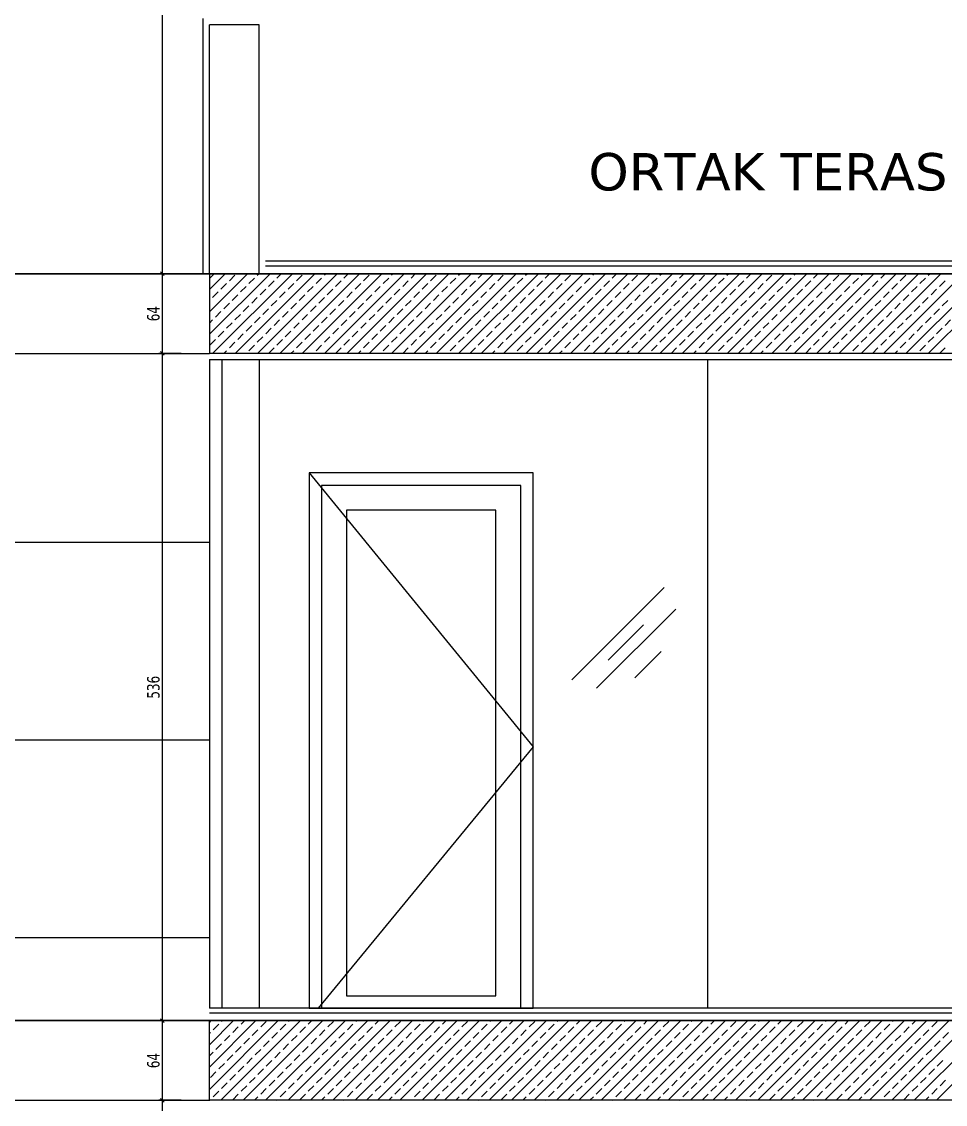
# Model space of a CAD drawing. Header units: millimetres. Extents: x 43168.9 to 43194.6, y -25545.1 to -25543.4.
# Drawn here: x 43184.8826 to 43185.0309, y -25543.908 to -25543.7341 of the extents above; entities that cross this region are included whole.
import ezdxf
from ezdxf.enums import TextEntityAlignment as Align

# ---------------------------------------------------------------- set-up
doc = ezdxf.new("R2010")
doc.units = ezdxf.units.MM
doc.header["$LTSCALE"] = 200
doc.linetypes.add('kesit_$0$HIDDEN2', pattern=[0.1875, 0.125, -0.0625])
for name, color, linetype in [('cam_sgh', 1, 'Continuous'), ('dograma_sgh', 43, 'Continuous'), ('duv_sgh', 4, 'Continuous'), ('gor-4_sgh', 17, 'Continuous'), ('kaplama-gnl_sgh', 30, 'Continuous'), ('kesit_$0$izd-alt_sgh', 8, 'kesit_$0$HIDDEN2'), ('kolon-b.a_sgh', 6, 'Continuous'), ('olcuic_sgh', 183, 'Continuous'), ('siva_sgh', 145, 'Continuous'), ('tarama-betonarme_sgh', 223, 'Continuous'), ('yazi-mahal_sgh', 12, 'Continuous')]:
    doc.layers.add(name, color=color, linetype=linetype)
doc.styles.add('dim', font='VERDANA.TTF', dxfattribs={"width": 0.7})
doc.styles.add('text1', font='VERDANA.TTF')

msp = doc.modelspace()

# ---------------------------------------------------------------- linework, layer by layer
at = {"color": 0, "linetype": 'ByBlock', "lineweight": -2}
for p, q in [((43184.90546, -25543.77486), (43184.90486, -25543.77426)), ((43184.90486, -25543.77426), (43184.90546, -25543.77486)), ((43184.90546, -25543.78766), (43184.90486, -25543.78706)), ((43184.90486, -25543.78706), (43184.90546, -25543.78766)), ((43184.90546, -25543.89486), (43184.90486, -25543.89426)), ((43184.90486, -25543.89426), (43184.90546, -25543.89486)), ((43184.90546, -25543.90766), (43184.90486, -25543.90706)), ((43184.90486, -25543.90706), (43184.90546, -25543.90766))]:
    msp.add_line(p, q, dxfattribs=at)
at = {"layer": 'cam_sgh'}
for p, q in [((43184.91271, -25543.78836), (43184.91271, -25543.89256)), ((43184.91471, -25543.78836), (43184.91471, -25543.89256)), ((43184.92071, -25543.78836), (43184.92071, -25543.89256)), ((43184.99269, -25543.78836), (43184.99269, -25543.89256))]:
    msp.add_line(p, q, dxfattribs=at)
at = {"layer": 'dograma_sgh', "color": 145}
for p, q in [((43184.92871, -25543.80656), (43184.96471, -25543.85056)), ((43184.96471, -25543.85056), (43184.93016, -25543.89256))]:
    msp.add_line(p, q, dxfattribs=at)
at = {"layer": 'dograma_sgh'}
for p, q in [((43184.96471, -25543.80656), (43184.92871, -25543.80656)), ((43184.92871, -25543.80656), (43184.92871, -25543.89256)), ((43184.96471, -25543.89256), (43184.96471, -25543.80656)), ((43184.96271, -25543.80856), (43184.93071, -25543.80856)), ((43184.93071, -25543.80856), (43184.93071, -25543.89256)), ((43184.96271, -25543.89256), (43184.96271, -25543.80856)), ((43184.95871, -25543.81256), (43184.93471, -25543.81256)), ((43184.93471, -25543.81256), (43184.93471, -25543.89056)), ((43184.95871, -25543.89056), (43184.95871, -25543.81256)), ((43184.93471, -25543.89056), (43184.95871, -25543.89056)), ((43184.92871, -25543.89256), (43184.96471, -25543.89256))]:
    msp.add_line(p, q, dxfattribs=at)
at = {"layer": 'duv_sgh'}
for p, q in [((43184.91271, -25543.77336), (43184.91271, -25543.73456)), ((43184.91271, -25543.77456), (43184.91271, -25543.73456)), ((43184.92071, -25543.73456), (43184.91271, -25543.73456)), ((43184.92071, -25543.77456), (43184.92071, -25543.73456))]:
    msp.add_line(p, q, dxfattribs=at)
at = {"layer": 'gor-4_sgh'}
for p, q in [((43184.64269, -25543.77456), (43184.91271, -25543.77456)), ((43184.64269, -25543.78736), (43184.91271, -25543.78736)), ((43184.91271, -25543.81775), (43184.64269, -25543.81775)), ((43184.97091, -25543.83981), (43184.98576, -25543.82496)), ((43184.97487, -25543.84116), (43184.9876, -25543.82843)), ((43184.97674, -25543.83665), (43184.9824, -25543.83099)), ((43184.98104, -25543.83948), (43184.98528, -25543.83524)), ((43184.91271, -25543.8495), (43184.64269, -25543.8495)), ((43184.91271, -25543.88125), (43184.64269, -25543.88125)), ((43184.64271, -25543.89456), (43184.91271, -25543.89456)), ((43184.64271, -25543.90736), (43184.91271, -25543.90736))]:
    msp.add_line(p, q, dxfattribs=at)
at = {"layer": 'kaplama-gnl_sgh'}
for p, q in [((43185.08769, -25543.77256), (43184.92171, -25543.77256)), ((43185.08769, -25543.77336), (43184.92171, -25543.77336)), ((43185.11969, -25543.89256), (43184.91271, -25543.89256)), ((43185.11969, -25543.89336), (43184.91271, -25543.89336))]:
    msp.add_line(p, q, dxfattribs=at)
at = {"layer": 'kesit_$0$izd-alt_sgh'}
for p, q in [((43185.17869, -25543.77456), (43183.58059, -25543.77456)), ((43185.17869, -25543.89456), (43183.58059, -25543.89456))]:
    msp.add_line(p, q, dxfattribs=at)
msp.add_arc((43184.37569, -25545.53498), 1.9204, 66.5372, 82.18826, dxfattribs=at)
at = {"layer": 'kolon-b.a_sgh'}
for p, q in [((43184.91271, -25543.77456), (43184.91271, -25543.78736)), ((43184.91271, -25543.77456), (43185.12669, -25543.77456)), ((43185.11869, -25543.78736), (43184.91271, -25543.78736)), ((43184.91271, -25543.90736), (43184.91271, -25543.89456)), ((43184.91271, -25543.89456), (43185.11869, -25543.89456)), ((43185.11869, -25543.90736), (43184.91271, -25543.90736))]:
    msp.add_line(p, q, dxfattribs=at)
at = {"layer": 'olcuic_sgh'}
for p, q in [((43184.90516, -25543.77481), (43184.90516, -25543.68232)), ((43184.90816, -25543.77456), (43184.90456, -25543.77456)), ((43184.90816, -25543.77456), (43184.90456, -25543.77456)), ((43184.90516, -25543.78761), (43184.90516, -25543.77431)), ((43184.90816, -25543.78736), (43184.90456, -25543.78736)), ((43184.90816, -25543.78736), (43184.90456, -25543.78736)), ((43184.90516, -25543.89481), (43184.90516, -25543.78711)), ((43184.90816, -25543.89456), (43184.90456, -25543.89456)), ((43184.90816, -25543.89456), (43184.90456, -25543.89456)), ((43184.90516, -25543.90761), (43184.90516, -25543.89431)), ((43184.90816, -25543.90736), (43184.90456, -25543.90736)), ((43184.90816, -25543.90736), (43184.90456, -25543.90736)), ((43184.90516, -25544.01481), (43184.90516, -25543.90711))]:
    msp.add_line(p, q, dxfattribs=at)
at = {"layer": 'siva_sgh'}
for p, q in [((43184.91171, -25543.77456), (43184.91171, -25543.73356)), ((43184.91271, -25543.78836), (43185.10769, -25543.78836))]:
    msp.add_line(p, q, dxfattribs=at)
at = {"layer": 'tarama-betonarme_sgh'}
for p, q in [((43184.91271, -25543.7771), (43184.91525, -25543.77456)), ((43184.91271, -25543.78069), (43184.91884, -25543.77456)), ((43184.91271, -25543.78428), (43184.92244, -25543.77456)), ((43184.91276, -25543.77525), (43184.91345, -25543.77456)), ((43184.91323, -25543.78736), (43184.92603, -25543.77456)), ((43184.91682, -25543.78736), (43184.92962, -25543.77456)), ((43184.9204, -25543.7748), (43184.92064, -25543.77456)), ((43184.92041, -25543.78736), (43184.93321, -25543.77456)), ((43184.92354, -25543.77525), (43184.92423, -25543.77456)), ((43184.924, -25543.78736), (43184.9368, -25543.77456)), ((43184.9276, -25543.78736), (43184.9404, -25543.77456)), ((43184.93117, -25543.7748), (43184.93142, -25543.77456)), ((43184.93119, -25543.78736), (43184.94399, -25543.77456)), ((43184.93432, -25543.77525), (43184.93501, -25543.77456)), ((43184.93478, -25543.78736), (43184.94758, -25543.77456)), ((43184.93837, -25543.78736), (43184.95117, -25543.77456)), ((43184.94195, -25543.7748), (43184.94219, -25543.77456)), ((43184.94196, -25543.78736), (43184.95476, -25543.77456)), ((43184.94509, -25543.77525), (43184.94578, -25543.77456)), ((43184.94556, -25543.78736), (43184.95836, -25543.77456)), ((43184.94915, -25543.78736), (43184.96195, -25543.77456)), ((43184.95273, -25543.7748), (43184.95297, -25543.77456)), ((43184.95274, -25543.78736), (43184.96554, -25543.77456)), ((43184.95587, -25543.77525), (43184.95656, -25543.77456)), ((43184.95633, -25543.78736), (43184.96913, -25543.77456)), ((43184.95992, -25543.78736), (43184.97272, -25543.77456)), ((43184.9635, -25543.7748), (43184.96374, -25543.77456)), ((43184.96352, -25543.78736), (43184.97632, -25543.77456)), ((43184.96665, -25543.77525), (43184.96734, -25543.77456)), ((43184.96711, -25543.78736), (43184.97991, -25543.77456)), ((43184.9707, -25543.78736), (43184.9835, -25543.77456)), ((43184.97428, -25543.7748), (43184.97452, -25543.77456)), ((43184.97429, -25543.78736), (43184.98709, -25543.77456)), ((43184.97742, -25543.77525), (43184.97811, -25543.77456)), ((43184.97789, -25543.78736), (43184.99069, -25543.77456)), ((43184.98148, -25543.78736), (43184.99428, -25543.77456)), ((43184.98506, -25543.7748), (43184.9853, -25543.77456)), ((43184.98507, -25543.78736), (43184.99787, -25543.77456)), ((43184.9882, -25543.77525), (43184.98889, -25543.77456)), ((43184.98866, -25543.78736), (43185.00146, -25543.77456)), ((43184.99225, -25543.78736), (43185.00505, -25543.77456)), ((43184.99583, -25543.7748), (43184.99607, -25543.77456)), ((43184.99585, -25543.78736), (43185.00865, -25543.77456)), ((43184.99898, -25543.77525), (43184.99967, -25543.77456)), ((43184.99944, -25543.78736), (43185.01224, -25543.77456)), ((43185.00303, -25543.78736), (43185.01583, -25543.77456)), ((43185.00661, -25543.7748), (43185.00685, -25543.77456)), ((43185.00662, -25543.78736), (43185.01942, -25543.77456)), ((43185.00975, -25543.77525), (43185.01044, -25543.77456)), ((43185.01021, -25543.78736), (43185.02301, -25543.77456)), ((43185.01381, -25543.78736), (43185.02661, -25543.77456)), ((43185.01738, -25543.7748), (43185.01763, -25543.77456)), ((43185.0174, -25543.78736), (43185.0302, -25543.77456)), ((43185.02053, -25543.77525), (43185.02122, -25543.77456)), ((43185.02099, -25543.78736), (43185.03379, -25543.77456)), ((43185.02458, -25543.78736), (43185.03738, -25543.77456)), ((43185.02816, -25543.7748), (43185.0284, -25543.77456)), ((43185.02817, -25543.78736), (43185.04097, -25543.77456)), ((43184.91456, -25543.77705), (43184.91546, -25543.77615)), ((43184.91591, -25543.7757), (43184.91681, -25543.7748)), ((43184.91905, -25543.77615), (43184.91995, -25543.77525)), ((43184.92219, -25543.7766), (43184.92309, -25543.7757)), ((43184.92534, -25543.77705), (43184.92624, -25543.77615)), ((43184.92668, -25543.7757), (43184.92758, -25543.7748)), ((43184.92983, -25543.77615), (43184.93073, -25543.77525)), ((43184.93297, -25543.7766), (43184.93387, -25543.7757)), ((43184.93611, -25543.77705), (43184.93701, -25543.77615)), ((43184.93746, -25543.7757), (43184.93836, -25543.7748)), ((43184.9406, -25543.77615), (43184.9415, -25543.77525)), ((43184.94375, -25543.7766), (43184.94464, -25543.7757)), ((43184.94689, -25543.77705), (43184.94779, -25543.77615)), ((43184.94824, -25543.7757), (43184.94913, -25543.7748)), ((43184.95138, -25543.77615), (43184.95228, -25543.77525)), ((43184.95452, -25543.7766), (43184.95542, -25543.7757)), ((43184.95767, -25543.77705), (43184.95856, -25543.77615)), ((43184.95901, -25543.7757), (43184.95991, -25543.7748)), ((43184.96216, -25543.77615), (43184.96305, -25543.77525)), ((43184.9653, -25543.7766), (43184.9662, -25543.7757)), ((43184.96844, -25543.77705), (43184.96934, -25543.77615)), ((43184.96979, -25543.7757), (43184.97069, -25543.7748)), ((43184.97293, -25543.77615), (43184.97383, -25543.77525)), ((43184.97608, -25543.7766), (43184.97697, -25543.7757)), ((43184.97922, -25543.77705), (43184.98012, -25543.77615)), ((43184.98057, -25543.7757), (43184.98146, -25543.7748)), ((43184.98371, -25543.77615), (43184.98461, -25543.77525)), ((43184.98685, -25543.7766), (43184.98775, -25543.7757)), ((43184.99, -25543.77705), (43184.99089, -25543.77615)), ((43184.99134, -25543.7757), (43184.99224, -25543.7748)), ((43184.99449, -25543.77615), (43184.99538, -25543.77525)), ((43184.99763, -25543.7766), (43184.99853, -25543.7757)), ((43185.00077, -25543.77705), (43185.00167, -25543.77615)), ((43185.00212, -25543.7757), (43185.00302, -25543.7748)), ((43185.00526, -25543.77615), (43185.00616, -25543.77525)), ((43185.0084, -25543.7766), (43185.0093, -25543.7757)), ((43185.01155, -25543.77705), (43185.01245, -25543.77615)), ((43185.01289, -25543.7757), (43185.01379, -25543.7748)), ((43185.01604, -25543.77615), (43185.01694, -25543.77525)), ((43185.01918, -25543.7766), (43185.02008, -25543.7757)), ((43185.02232, -25543.77705), (43185.02322, -25543.77615)), ((43185.02367, -25543.7757), (43185.02457, -25543.7748)), ((43185.02681, -25543.77615), (43185.02771, -25543.77525)), ((43185.02996, -25543.7766), (43185.03086, -25543.7757)), ((43184.91321, -25543.77839), (43184.91411, -25543.77749)), ((43184.91636, -25543.77884), (43184.91725, -25543.77794)), ((43184.9177, -25543.77749), (43184.9186, -25543.7766)), ((43184.92085, -25543.77794), (43184.92175, -25543.77705)), ((43184.92399, -25543.77839), (43184.92489, -25543.77749)), ((43184.92713, -25543.77884), (43184.92803, -25543.77794)), ((43184.92848, -25543.77749), (43184.92938, -25543.7766)), ((43184.93162, -25543.77794), (43184.93252, -25543.77705)), ((43184.93477, -25543.77839), (43184.93566, -25543.77749)), ((43184.93791, -25543.77884), (43184.93881, -25543.77794)), ((43184.93926, -25543.77749), (43184.94015, -25543.7766)), ((43184.9424, -25543.77794), (43184.9433, -25543.77705)), ((43184.94554, -25543.77839), (43184.94644, -25543.77749)), ((43184.94869, -25543.77884), (43184.94958, -25543.77794)), ((43184.95003, -25543.77749), (43184.95093, -25543.7766)), ((43184.95318, -25543.77794), (43184.95407, -25543.77705)), ((43184.95632, -25543.77839), (43184.95722, -25543.77749)), ((43184.95946, -25543.77884), (43184.96036, -25543.77794)), ((43184.96081, -25543.77749), (43184.96171, -25543.7766)), ((43184.96395, -25543.77794), (43184.96485, -25543.77705)), ((43184.9671, -25543.77839), (43184.96799, -25543.77749)), ((43184.97024, -25543.77884), (43184.97114, -25543.77794)), ((43184.97159, -25543.77749), (43184.97248, -25543.7766)), ((43184.97473, -25543.77794), (43184.97563, -25543.77705)), ((43184.97787, -25543.77839), (43184.97877, -25543.77749)), ((43184.98101, -25543.77884), (43184.98191, -25543.77794)), ((43184.98236, -25543.77749), (43184.98326, -25543.7766)), ((43184.9855, -25543.77794), (43184.9864, -25543.77705)), ((43184.98865, -25543.77839), (43184.98955, -25543.77749)), ((43184.99179, -25543.77884), (43184.99269, -25543.77794)), ((43184.99314, -25543.77749), (43184.99404, -25543.7766)), ((43184.99628, -25543.77794), (43184.99718, -25543.77705)), ((43184.99942, -25543.77839), (43185.00032, -25543.77749)), ((43185.00257, -25543.77884), (43185.00347, -25543.77794)), ((43185.00391, -25543.77749), (43185.00481, -25543.7766)), ((43185.00706, -25543.77794), (43185.00796, -25543.77705)), ((43185.0102, -25543.77839), (43185.0111, -25543.77749)), ((43185.01334, -25543.77884), (43185.01424, -25543.77794)), ((43185.01469, -25543.77749), (43185.01559, -25543.7766)), ((43185.01783, -25543.77794), (43185.01873, -25543.77705)), ((43185.02098, -25543.77839), (43185.02187, -25543.77749)), ((43185.02412, -25543.77884), (43185.02502, -25543.77794)), ((43185.02547, -25543.77749), (43185.02637, -25543.7766)), ((43185.02861, -25543.77794), (43185.02951, -25543.77705)), ((43184.91271, -25543.7789), (43184.91276, -25543.77884)), ((43184.91501, -25543.78019), (43184.91591, -25543.77929)), ((43184.91815, -25543.78064), (43184.91905, -25543.77974)), ((43184.9195, -25543.77929), (43184.9204, -25543.77839)), ((43184.92264, -25543.77974), (43184.92354, -25543.77884)), ((43184.92579, -25543.78019), (43184.92668, -25543.77929)), ((43184.92893, -25543.78064), (43184.92983, -25543.77974)), ((43184.93028, -25543.77929), (43184.93117, -25543.77839)), ((43184.93342, -25543.77974), (43184.93432, -25543.77884)), ((43184.93656, -25543.78019), (43184.93746, -25543.77929)), ((43184.93971, -25543.78064), (43184.9406, -25543.77974)), ((43184.94105, -25543.77929), (43184.94195, -25543.77839)), ((43184.9442, -25543.77974), (43184.94509, -25543.77884)), ((43184.94734, -25543.78019), (43184.94824, -25543.77929)), ((43184.95048, -25543.78064), (43184.95138, -25543.77974)), ((43184.95183, -25543.77929), (43184.95273, -25543.77839)), ((43184.95497, -25543.77974), (43184.95587, -25543.77884)), ((43184.95812, -25543.78019), (43184.95901, -25543.77929)), ((43184.96126, -25543.78064), (43184.96216, -25543.77974)), ((43184.96261, -25543.77929), (43184.9635, -25543.77839)), ((43184.96575, -25543.77974), (43184.96665, -25543.77884)), ((43184.96889, -25543.78019), (43184.96979, -25543.77929)), ((43184.97203, -25543.78064), (43184.97293, -25543.77974)), ((43184.97338, -25543.77929), (43184.97428, -25543.77839)), ((43184.97652, -25543.77974), (43184.97742, -25543.77884)), ((43184.97967, -25543.78019), (43184.98057, -25543.77929)), ((43184.98281, -25543.78064), (43184.98371, -25543.77974)), ((43184.98416, -25543.77929), (43184.98506, -25543.77839)), ((43184.9873, -25543.77974), (43184.9882, -25543.77884)), ((43184.99044, -25543.78019), (43184.99134, -25543.77929)), ((43184.99359, -25543.78064), (43184.99449, -25543.77974)), ((43184.99493, -25543.77929), (43184.99583, -25543.77839)), ((43184.99808, -25543.77974), (43184.99898, -25543.77884)), ((43185.00122, -25543.78019), (43185.00212, -25543.77929)), ((43185.00436, -25543.78064), (43185.00526, -25543.77974)), ((43185.00571, -25543.77929), (43185.00661, -25543.77839)), ((43185.00885, -25543.77974), (43185.00975, -25543.77884)), ((43185.012, -25543.78019), (43185.01289, -25543.77929)), ((43185.01514, -25543.78064), (43185.01604, -25543.77974)), ((43185.01649, -25543.77929), (43185.01738, -25543.77839)), ((43185.01963, -25543.77974), (43185.02053, -25543.77884)), ((43185.02277, -25543.78019), (43185.02367, -25543.77929)), ((43185.02592, -25543.78064), (43185.02681, -25543.77974)), ((43185.02726, -25543.77929), (43185.02816, -25543.77839)), ((43185.03041, -25543.77974), (43185.0313, -25543.77884)), ((43184.91366, -25543.78154), (43184.91456, -25543.78064)), ((43184.91681, -25543.78198), (43184.9177, -25543.78109)), ((43184.91995, -25543.78243), (43184.92085, -25543.78154)), ((43184.9213, -25543.78109), (43184.92219, -25543.78019)), ((43184.92444, -25543.78154), (43184.92534, -25543.78064)), ((43184.92758, -25543.78198), (43184.92848, -25543.78109)), ((43184.93073, -25543.78243), (43184.93162, -25543.78154)), ((43184.93207, -25543.78109), (43184.93297, -25543.78019)), ((43184.93522, -25543.78154), (43184.93611, -25543.78064)), ((43184.93836, -25543.78198), (43184.93926, -25543.78109)), ((43184.9415, -25543.78243), (43184.9424, -25543.78154)), ((43184.94285, -25543.78109), (43184.94375, -25543.78019)), ((43184.94599, -25543.78154), (43184.94689, -25543.78064)), ((43184.94913, -25543.78198), (43184.95003, -25543.78109)), ((43184.95228, -25543.78243), (43184.95318, -25543.78154)), ((43184.95363, -25543.78109), (43184.95452, -25543.78019)), ((43184.95677, -25543.78154), (43184.95767, -25543.78064)), ((43184.95991, -25543.78198), (43184.96081, -25543.78109)), ((43184.96305, -25543.78243), (43184.96395, -25543.78154)), ((43184.9644, -25543.78109), (43184.9653, -25543.78019)), ((43184.96754, -25543.78154), (43184.96844, -25543.78064)), ((43184.97069, -25543.78198), (43184.97159, -25543.78109)), ((43184.97383, -25543.78243), (43184.97473, -25543.78154)), ((43184.97518, -25543.78109), (43184.97608, -25543.78019)), ((43184.97832, -25543.78154), (43184.97922, -25543.78064)), ((43184.98146, -25543.78198), (43184.98236, -25543.78109)), ((43184.98461, -25543.78243), (43184.9855, -25543.78154)), ((43184.98595, -25543.78109), (43184.98685, -25543.78019)), ((43184.9891, -25543.78154), (43184.99, -25543.78064)), ((43184.99224, -25543.78198), (43184.99314, -25543.78109)), ((43184.99538, -25543.78243), (43184.99628, -25543.78154)), ((43184.99673, -25543.78109), (43184.99763, -25543.78019)), ((43184.99987, -25543.78154), (43185.00077, -25543.78064)), ((43185.00302, -25543.78198), (43185.00391, -25543.78109)), ((43185.00616, -25543.78243), (43185.00706, -25543.78154)), ((43185.00751, -25543.78109), (43185.0084, -25543.78019)), ((43185.01065, -25543.78154), (43185.01155, -25543.78064)), ((43185.01379, -25543.78198), (43185.01469, -25543.78109)), ((43185.01694, -25543.78243), (43185.01783, -25543.78154)), ((43185.01828, -25543.78109), (43185.01918, -25543.78019)), ((43185.02143, -25543.78154), (43185.02232, -25543.78064)), ((43185.02457, -25543.78198), (43185.02547, -25543.78109)), ((43185.02771, -25543.78243), (43185.02861, -25543.78154)), ((43185.02906, -25543.78109), (43185.02996, -25543.78019)), ((43184.91271, -25543.78249), (43184.91321, -25543.78198)), ((43184.91546, -25543.78333), (43184.91636, -25543.78243)), ((43184.9186, -25543.78378), (43184.9195, -25543.78288)), ((43184.92175, -25543.78423), (43184.92264, -25543.78333)), ((43184.92309, -25543.78288), (43184.92399, -25543.78198)), ((43184.92624, -25543.78333), (43184.92713, -25543.78243)), ((43184.92938, -25543.78378), (43184.93028, -25543.78288)), ((43184.93252, -25543.78423), (43184.93342, -25543.78333)), ((43184.93387, -25543.78288), (43184.93477, -25543.78198)), ((43184.93701, -25543.78333), (43184.93791, -25543.78243)), ((43184.94015, -25543.78378), (43184.94105, -25543.78288)), ((43184.9433, -25543.78423), (43184.9442, -25543.78333)), ((43184.94464, -25543.78288), (43184.94554, -25543.78198)), ((43184.94779, -25543.78333), (43184.94869, -25543.78243)), ((43184.95093, -25543.78378), (43184.95183, -25543.78288)), ((43184.95407, -25543.78423), (43184.95497, -25543.78333)), ((43184.95542, -25543.78288), (43184.95632, -25543.78198)), ((43184.95856, -25543.78333), (43184.95946, -25543.78243)), ((43184.96171, -25543.78378), (43184.96261, -25543.78288)), ((43184.96485, -25543.78423), (43184.96575, -25543.78333)), ((43184.9662, -25543.78288), (43184.9671, -25543.78198)), ((43184.96934, -25543.78333), (43184.97024, -25543.78243)), ((43184.97248, -25543.78378), (43184.97338, -25543.78288)), ((43184.97563, -25543.78423), (43184.97652, -25543.78333)), ((43184.97697, -25543.78288), (43184.97787, -25543.78198)), ((43184.98012, -25543.78333), (43184.98101, -25543.78243)), ((43184.98326, -25543.78378), (43184.98416, -25543.78288)), ((43184.9864, -25543.78423), (43184.9873, -25543.78333)), ((43184.98775, -25543.78288), (43184.98865, -25543.78198)), ((43184.99089, -25543.78333), (43184.99179, -25543.78243)), ((43184.99404, -25543.78378), (43184.99493, -25543.78288)), ((43184.99718, -25543.78423), (43184.99808, -25543.78333)), ((43184.99853, -25543.78288), (43184.99942, -25543.78198)), ((43185.00167, -25543.78333), (43185.00257, -25543.78243)), ((43185.00481, -25543.78378), (43185.00571, -25543.78288)), ((43185.00796, -25543.78423), (43185.00885, -25543.78333)), ((43185.0093, -25543.78288), (43185.0102, -25543.78198)), ((43185.01245, -25543.78333), (43185.01334, -25543.78243)), ((43185.01559, -25543.78378), (43185.01649, -25543.78288)), ((43185.01873, -25543.78423), (43185.01963, -25543.78333)), ((43185.02008, -25543.78288), (43185.02098, -25543.78198)), ((43185.02322, -25543.78333), (43185.02412, -25543.78243)), ((43185.02637, -25543.78378), (43185.02726, -25543.78288)), ((43185.02951, -25543.78423), (43185.03041, -25543.78333)), ((43185.03086, -25543.78288), (43185.03175, -25543.78198)), ((43184.91411, -25543.78468), (43184.91501, -25543.78378)), ((43184.91725, -25543.78513), (43184.91815, -25543.78423)), ((43184.9204, -25543.78558), (43184.9213, -25543.78468)), ((43184.92489, -25543.78468), (43184.92579, -25543.78378)), ((43184.92803, -25543.78513), (43184.92893, -25543.78423)), ((43184.93117, -25543.78558), (43184.93207, -25543.78468)), ((43184.93566, -25543.78468), (43184.93656, -25543.78378)), ((43184.93881, -25543.78513), (43184.93971, -25543.78423)), ((43184.94195, -25543.78558), (43184.94285, -25543.78468)), ((43184.94644, -25543.78468), (43184.94734, -25543.78378)), ((43184.94958, -25543.78513), (43184.95048, -25543.78423)), ((43184.95273, -25543.78558), (43184.95363, -25543.78468)), ((43184.95722, -25543.78468), (43184.95812, -25543.78378)), ((43184.96036, -25543.78513), (43184.96126, -25543.78423)), ((43184.9635, -25543.78558), (43184.9644, -25543.78468)), ((43184.96799, -25543.78468), (43184.96889, -25543.78378)), ((43184.97114, -25543.78513), (43184.97203, -25543.78423)), ((43184.97428, -25543.78558), (43184.97518, -25543.78468)), ((43184.97877, -25543.78468), (43184.97967, -25543.78378)), ((43184.98191, -25543.78513), (43184.98281, -25543.78423)), ((43184.98506, -25543.78558), (43184.98595, -25543.78468)), ((43184.98955, -25543.78468), (43184.99044, -25543.78378)), ((43184.99269, -25543.78513), (43184.99359, -25543.78423)), ((43184.99583, -25543.78558), (43184.99673, -25543.78468)), ((43185.00032, -25543.78468), (43185.00122, -25543.78378)), ((43185.00347, -25543.78513), (43185.00436, -25543.78423)), ((43185.00661, -25543.78558), (43185.00751, -25543.78468)), ((43185.0111, -25543.78468), (43185.012, -25543.78378)), ((43185.01424, -25543.78513), (43185.01514, -25543.78423)), ((43185.01738, -25543.78558), (43185.01828, -25543.78468)), ((43185.02187, -25543.78468), (43185.02277, -25543.78378)), ((43185.02502, -25543.78513), (43185.02592, -25543.78423)), ((43185.02816, -25543.78558), (43185.02906, -25543.78468)), ((43184.91276, -25543.78603), (43184.91366, -25543.78513)), ((43184.91591, -25543.78647), (43184.91681, -25543.78558)), ((43184.91905, -25543.78692), (43184.91995, -25543.78603)), ((43184.92221, -25543.78736), (43184.92309, -25543.78647)), ((43184.92354, -25543.78603), (43184.92444, -25543.78513)), ((43184.92668, -25543.78647), (43184.92758, -25543.78558)), ((43184.92983, -25543.78692), (43184.93073, -25543.78603)), ((43184.93298, -25543.78736), (43184.93387, -25543.78647)), ((43184.93432, -25543.78603), (43184.93522, -25543.78513)), ((43184.93746, -25543.78647), (43184.93836, -25543.78558)), ((43184.9406, -25543.78692), (43184.9415, -25543.78603)), ((43184.94376, -25543.78736), (43184.94464, -25543.78647)), ((43184.94509, -25543.78603), (43184.94599, -25543.78513)), ((43184.94824, -25543.78647), (43184.94913, -25543.78558)), ((43184.95138, -25543.78692), (43184.95228, -25543.78603)), ((43184.95454, -25543.78736), (43184.95542, -25543.78647)), ((43184.95587, -25543.78603), (43184.95677, -25543.78513)), ((43184.95901, -25543.78647), (43184.95991, -25543.78558)), ((43184.96216, -25543.78692), (43184.96305, -25543.78603)), ((43184.96531, -25543.78736), (43184.9662, -25543.78647)), ((43184.96665, -25543.78603), (43184.96754, -25543.78513)), ((43184.96979, -25543.78647), (43184.97069, -25543.78558)), ((43184.97293, -25543.78692), (43184.97383, -25543.78603)), ((43184.97609, -25543.78736), (43184.97697, -25543.78647)), ((43184.97742, -25543.78603), (43184.97832, -25543.78513)), ((43184.98057, -25543.78647), (43184.98146, -25543.78558)), ((43184.98371, -25543.78692), (43184.98461, -25543.78603)), ((43184.98687, -25543.78736), (43184.98775, -25543.78647)), ((43184.9882, -25543.78603), (43184.9891, -25543.78513)), ((43184.99134, -25543.78647), (43184.99224, -25543.78558)), ((43184.99449, -25543.78692), (43184.99538, -25543.78603)), ((43184.99764, -25543.78736), (43184.99853, -25543.78647)), ((43184.99898, -25543.78603), (43184.99987, -25543.78513)), ((43185.00212, -25543.78647), (43185.00302, -25543.78558)), ((43185.00526, -25543.78692), (43185.00616, -25543.78603)), ((43185.00842, -25543.78736), (43185.0093, -25543.78647)), ((43185.00975, -25543.78603), (43185.01065, -25543.78513)), ((43185.01289, -25543.78647), (43185.01379, -25543.78558)), ((43185.01604, -25543.78692), (43185.01694, -25543.78603)), ((43185.01919, -25543.78736), (43185.02008, -25543.78647)), ((43185.02053, -25543.78603), (43185.02143, -25543.78513)), ((43185.02367, -25543.78647), (43185.02457, -25543.78558)), ((43185.02681, -25543.78692), (43185.02771, -25543.78603)), ((43185.02997, -25543.78736), (43185.03086, -25543.78647)), ((43184.91502, -25543.78736), (43184.91546, -25543.78692)), ((43184.9258, -25543.78736), (43184.92624, -25543.78692)), ((43184.93658, -25543.78736), (43184.93701, -25543.78692)), ((43184.94735, -25543.78736), (43184.94779, -25543.78692)), ((43184.95813, -25543.78736), (43184.95856, -25543.78692)), ((43184.9689, -25543.78736), (43184.96934, -25543.78692)), ((43184.97968, -25543.78736), (43184.98012, -25543.78692)), ((43184.99046, -25543.78736), (43184.99089, -25543.78692)), ((43185.00123, -25543.78736), (43185.00167, -25543.78692)), ((43185.01201, -25543.78736), (43185.01245, -25543.78692)), ((43185.02279, -25543.78736), (43185.02322, -25543.78692)), ((43184.91271, -25543.89484), (43184.91299, -25543.89456)), ((43184.91271, -25543.89843), (43184.91658, -25543.89456)), ((43184.91271, -25543.90202), (43184.92017, -25543.89456)), ((43184.91271, -25543.90562), (43184.92377, -25543.89456)), ((43184.91456, -25543.90736), (43184.92736, -25543.89456)), ((43184.91466, -25543.89469), (43184.91479, -25543.89456)), ((43184.9178, -25543.89514), (43184.91838, -25543.89456)), ((43184.91815, -25543.90736), (43184.93095, -25543.89456)), ((43184.92094, -25543.89558), (43184.92184, -25543.89469)), ((43184.92174, -25543.90736), (43184.93454, -25543.89456)), ((43184.92533, -25543.90736), (43184.93813, -25543.89456)), ((43184.92543, -25543.89469), (43184.92556, -25543.89456)), ((43184.92858, -25543.89514), (43184.92915, -25543.89456)), ((43184.92893, -25543.90736), (43184.94173, -25543.89456)), ((43184.93172, -25543.89558), (43184.93262, -25543.89469)), ((43184.93252, -25543.90736), (43184.94532, -25543.89456)), ((43184.93611, -25543.90736), (43184.94891, -25543.89456)), ((43184.93621, -25543.89469), (43184.93634, -25543.89456)), ((43184.93935, -25543.89514), (43184.93993, -25543.89456)), ((43184.9397, -25543.90736), (43184.9525, -25543.89456)), ((43184.9425, -25543.89558), (43184.94339, -25543.89469)), ((43184.94329, -25543.90736), (43184.95609, -25543.89456)), ((43184.94689, -25543.90736), (43184.95969, -25543.89456)), ((43184.94699, -25543.89469), (43184.94711, -25543.89456)), ((43184.95013, -25543.89514), (43184.95071, -25543.89456)), ((43184.95048, -25543.90736), (43184.96328, -25543.89456)), ((43184.95327, -25543.89558), (43184.95417, -25543.89469)), ((43184.95407, -25543.90736), (43184.96687, -25543.89456)), ((43184.95766, -25543.90736), (43184.97046, -25543.89456)), ((43184.95776, -25543.89469), (43184.95789, -25543.89456)), ((43184.96091, -25543.89514), (43184.96148, -25543.89456)), ((43184.96125, -25543.90736), (43184.97405, -25543.89456)), ((43184.96405, -25543.89558), (43184.96495, -25543.89469)), ((43184.96485, -25543.90736), (43184.97765, -25543.89456)), ((43184.96844, -25543.90736), (43184.98124, -25543.89456)), ((43184.96854, -25543.89469), (43184.96867, -25543.89456)), ((43184.97168, -25543.89514), (43184.97226, -25543.89456)), ((43184.97203, -25543.90736), (43184.98483, -25543.89456)), ((43184.97483, -25543.89558), (43184.97572, -25543.89469)), ((43184.97562, -25543.90736), (43184.98842, -25543.89456)), ((43184.97922, -25543.90736), (43184.99202, -25543.89456)), ((43184.97932, -25543.89469), (43184.97944, -25543.89456)), ((43184.98246, -25543.89514), (43184.98304, -25543.89456)), ((43184.98281, -25543.90736), (43184.99561, -25543.89456)), ((43184.9856, -25543.89558), (43184.9865, -25543.89469)), ((43184.9864, -25543.90736), (43184.9992, -25543.89456)), ((43184.98999, -25543.90736), (43185.00279, -25543.89456)), ((43184.99009, -25543.89469), (43184.99022, -25543.89456)), ((43184.99324, -25543.89514), (43184.99381, -25543.89456)), ((43184.99358, -25543.90736), (43185.00638, -25543.89456)), ((43184.99638, -25543.89558), (43184.99728, -25543.89469)), ((43184.99718, -25543.90736), (43185.00998, -25543.89456)), ((43185.00077, -25543.90736), (43185.01357, -25543.89456)), ((43185.00087, -25543.89469), (43185.001, -25543.89456)), ((43185.00401, -25543.89514), (43185.00459, -25543.89456)), ((43185.00436, -25543.90736), (43185.01716, -25543.89456)), ((43185.00715, -25543.89558), (43185.00805, -25543.89469)), ((43185.00795, -25543.90736), (43185.02075, -25543.89456)), ((43185.01154, -25543.90736), (43185.02434, -25543.89456)), ((43185.01164, -25543.89469), (43185.01177, -25543.89456)), ((43185.01479, -25543.89514), (43185.01536, -25543.89456)), ((43185.01514, -25543.90736), (43185.02794, -25543.89456)), ((43185.01793, -25543.89558), (43185.01883, -25543.89469)), ((43185.01873, -25543.90736), (43185.03153, -25543.89456)), ((43185.02232, -25543.90736), (43185.03512, -25543.89456)), ((43185.02242, -25543.89469), (43185.02255, -25543.89456)), ((43185.02556, -25543.89514), (43185.02614, -25543.89456)), ((43185.02591, -25543.90736), (43185.03871, -25543.89456)), ((43185.02871, -25543.89558), (43185.02961, -25543.89469)), ((43185.0295, -25543.90736), (43185.0423, -25543.89456)), ((43184.91331, -25543.89603), (43184.91421, -25543.89514)), ((43184.91645, -25543.89648), (43184.91735, -25543.89558)), ((43184.9196, -25543.89693), (43184.9205, -25543.89603)), ((43184.92409, -25543.89603), (43184.92499, -25543.89514)), ((43184.92723, -25543.89648), (43184.92813, -25543.89558)), ((43184.93037, -25543.89693), (43184.93127, -25543.89603)), ((43184.93486, -25543.89603), (43184.93576, -25543.89514)), ((43184.93801, -25543.89648), (43184.9389, -25543.89558)), ((43184.94115, -25543.89693), (43184.94205, -25543.89603)), ((43184.94564, -25543.89603), (43184.94654, -25543.89514)), ((43184.94878, -25543.89648), (43184.94968, -25543.89558)), ((43184.95193, -25543.89693), (43184.95282, -25543.89603)), ((43184.95642, -25543.89603), (43184.95731, -25543.89514)), ((43184.95956, -25543.89648), (43184.96046, -25543.89558)), ((43184.9627, -25543.89693), (43184.9636, -25543.89603)), ((43184.96719, -25543.89603), (43184.96809, -25543.89514)), ((43184.97034, -25543.89648), (43184.97123, -25543.89558)), ((43184.97348, -25543.89693), (43184.97438, -25543.89603)), ((43184.97797, -25543.89603), (43184.97887, -25543.89514)), ((43184.98111, -25543.89648), (43184.98201, -25543.89558)), ((43184.98425, -25543.89693), (43184.98515, -25543.89603)), ((43184.98874, -25543.89603), (43184.98964, -25543.89514)), ((43184.99189, -25543.89648), (43184.99279, -25543.89558)), ((43184.99503, -25543.89693), (43184.99593, -25543.89603)), ((43184.99952, -25543.89603), (43185.00042, -25543.89514)), ((43185.00266, -25543.89648), (43185.00356, -25543.89558)), ((43185.00581, -25543.89693), (43185.00671, -25543.89603)), ((43185.0103, -25543.89603), (43185.0112, -25543.89514)), ((43185.01344, -25543.89648), (43185.01434, -25543.89558)), ((43185.01658, -25543.89693), (43185.01748, -25543.89603)), ((43185.02107, -25543.89603), (43185.02197, -25543.89514)), ((43185.02422, -25543.89648), (43185.02512, -25543.89558)), ((43185.02736, -25543.89693), (43185.02826, -25543.89603)), ((43184.91271, -25543.89664), (43184.91286, -25543.89648)), ((43184.91511, -25543.89783), (43184.916, -25543.89693)), ((43184.91825, -25543.89828), (43184.91915, -25543.89738)), ((43184.92139, -25543.89873), (43184.92229, -25543.89783)), ((43184.92274, -25543.89738), (43184.92364, -25543.89648)), ((43184.92588, -25543.89783), (43184.92678, -25543.89693)), ((43184.92903, -25543.89828), (43184.92992, -25543.89738)), ((43184.93217, -25543.89873), (43184.93307, -25543.89783)), ((43184.93352, -25543.89738), (43184.93441, -25543.89648)), ((43184.93666, -25543.89783), (43184.93756, -25543.89693)), ((43184.9398, -25543.89828), (43184.9407, -25543.89738)), ((43184.94295, -25543.89873), (43184.94384, -25543.89783)), ((43184.94429, -25543.89738), (43184.94519, -25543.89648)), ((43184.94744, -25543.89783), (43184.94833, -25543.89693)), ((43184.95058, -25543.89828), (43184.95148, -25543.89738)), ((43184.95372, -25543.89873), (43184.95462, -25543.89783)), ((43184.95507, -25543.89738), (43184.95597, -25543.89648)), ((43184.95821, -25543.89783), (43184.95911, -25543.89693)), ((43184.96136, -25543.89828), (43184.96225, -25543.89738)), ((43184.9645, -25543.89873), (43184.9654, -25543.89783)), ((43184.96585, -25543.89738), (43184.96674, -25543.89648)), ((43184.96899, -25543.89783), (43184.96989, -25543.89693)), ((43184.97213, -25543.89828), (43184.97303, -25543.89738)), ((43184.97527, -25543.89873), (43184.97617, -25543.89783)), ((43184.97662, -25543.89738), (43184.97752, -25543.89648)), ((43184.97976, -25543.89783), (43184.98066, -25543.89693)), ((43184.98291, -25543.89828), (43184.98381, -25543.89738)), ((43184.98605, -25543.89873), (43184.98695, -25543.89783)), ((43184.9874, -25543.89738), (43184.9883, -25543.89648)), ((43184.99054, -25543.89783), (43184.99144, -25543.89693)), ((43184.99368, -25543.89828), (43184.99458, -25543.89738)), ((43184.99683, -25543.89873), (43184.99773, -25543.89783)), ((43184.99817, -25543.89738), (43184.99907, -25543.89648)), ((43185.00132, -25543.89783), (43185.00222, -25543.89693)), ((43185.00446, -25543.89828), (43185.00536, -25543.89738)), ((43185.0076, -25543.89873), (43185.0085, -25543.89783)), ((43185.00895, -25543.89738), (43185.00985, -25543.89648)), ((43185.01209, -25543.89783), (43185.01299, -25543.89693)), ((43185.01524, -25543.89828), (43185.01613, -25543.89738)), ((43185.01838, -25543.89873), (43185.01928, -25543.89783)), ((43185.01973, -25543.89738), (43185.02062, -25543.89648)), ((43185.02287, -25543.89783), (43185.02377, -25543.89693)), ((43185.02601, -25543.89828), (43185.02691, -25543.89738)), ((43185.02916, -25543.89873), (43185.03005, -25543.89783)), ((43185.0305, -25543.89738), (43185.0314, -25543.89648)), ((43184.91271, -25543.90023), (43184.91331, -25543.89963)), ((43184.91376, -25543.89918), (43184.91466, -25543.89828)), ((43184.9169, -25543.89963), (43184.9178, -25543.89873)), ((43184.92005, -25543.90007), (43184.92094, -25543.89918)), ((43184.92319, -25543.90052), (43184.92409, -25543.89963)), ((43184.92454, -25543.89918), (43184.92543, -25543.89828)), ((43184.92768, -25543.89963), (43184.92858, -25543.89873)), ((43184.93082, -25543.90007), (43184.93172, -25543.89918)), ((43184.93397, -25543.90052), (43184.93486, -25543.89963)), ((43184.93531, -25543.89918), (43184.93621, -25543.89828)), ((43184.93846, -25543.89963), (43184.93935, -25543.89873)), ((43184.9416, -25543.90007), (43184.9425, -25543.89918)), ((43184.94474, -25543.90052), (43184.94564, -25543.89963)), ((43184.94609, -25543.89918), (43184.94699, -25543.89828)), ((43184.94923, -25543.89963), (43184.95013, -25543.89873)), ((43184.95237, -25543.90007), (43184.95327, -25543.89918)), ((43184.95552, -25543.90052), (43184.95642, -25543.89963)), ((43184.95687, -25543.89918), (43184.95776, -25543.89828)), ((43184.96001, -25543.89963), (43184.96091, -25543.89873)), ((43184.96315, -25543.90007), (43184.96405, -25543.89918)), ((43184.96629, -25543.90052), (43184.96719, -25543.89963)), ((43184.96764, -25543.89918), (43184.96854, -25543.89828)), ((43184.97078, -25543.89963), (43184.97168, -25543.89873)), ((43184.97393, -25543.90007), (43184.97483, -25543.89918)), ((43184.97707, -25543.90052), (43184.97797, -25543.89963)), ((43184.97842, -25543.89918), (43184.97932, -25543.89828)), ((43184.98156, -25543.89963), (43184.98246, -25543.89873)), ((43184.9847, -25543.90007), (43184.9856, -25543.89918)), ((43184.98785, -25543.90052), (43184.98874, -25543.89963)), ((43184.98919, -25543.89918), (43184.99009, -25543.89828)), ((43184.99234, -25543.89963), (43184.99324, -25543.89873)), ((43184.99548, -25543.90007), (43184.99638, -25543.89918)), ((43184.99862, -25543.90052), (43184.99952, -25543.89963)), ((43184.99997, -25543.89918), (43185.00087, -25543.89828)), ((43185.00311, -25543.89963), (43185.00401, -25543.89873)), ((43185.00626, -25543.90007), (43185.00715, -25543.89918)), ((43185.0094, -25543.90052), (43185.0103, -25543.89963)), ((43185.01075, -25543.89918), (43185.01164, -25543.89828)), ((43185.01389, -25543.89963), (43185.01479, -25543.89873)), ((43185.01703, -25543.90007), (43185.01793, -25543.89918)), ((43185.02018, -25543.90052), (43185.02107, -25543.89963)), ((43185.02152, -25543.89918), (43185.02242, -25543.89828)), ((43185.02467, -25543.89963), (43185.02556, -25543.89873)), ((43185.02781, -25543.90007), (43185.02871, -25543.89918)), ((43184.91421, -25543.90232), (43184.91511, -25543.90142)), ((43184.91556, -25543.90097), (43184.91645, -25543.90007)), ((43184.9187, -25543.90142), (43184.9196, -25543.90052)), ((43184.92184, -25543.90187), (43184.92274, -25543.90097)), ((43184.92499, -25543.90232), (43184.92588, -25543.90142)), ((43184.92633, -25543.90097), (43184.92723, -25543.90007)), ((43184.92948, -25543.90142), (43184.93037, -25543.90052)), ((43184.93262, -25543.90187), (43184.93352, -25543.90097)), ((43184.93576, -25543.90232), (43184.93666, -25543.90142)), ((43184.93711, -25543.90097), (43184.93801, -25543.90007)), ((43184.94025, -25543.90142), (43184.94115, -25543.90052)), ((43184.94339, -25543.90187), (43184.94429, -25543.90097)), ((43184.94654, -25543.90232), (43184.94744, -25543.90142)), ((43184.94788, -25543.90097), (43184.94878, -25543.90007)), ((43184.95103, -25543.90142), (43184.95193, -25543.90052)), ((43184.95417, -25543.90187), (43184.95507, -25543.90097)), ((43184.95731, -25543.90232), (43184.95821, -25543.90142)), ((43184.95866, -25543.90097), (43184.95956, -25543.90007)), ((43184.9618, -25543.90142), (43184.9627, -25543.90052)), ((43184.96495, -25543.90187), (43184.96585, -25543.90097)), ((43184.96809, -25543.90232), (43184.96899, -25543.90142)), ((43184.96944, -25543.90097), (43184.97034, -25543.90007)), ((43184.97258, -25543.90142), (43184.97348, -25543.90052)), ((43184.97572, -25543.90187), (43184.97662, -25543.90097)), ((43184.97887, -25543.90232), (43184.97976, -25543.90142)), ((43184.98021, -25543.90097), (43184.98111, -25543.90007)), ((43184.98336, -25543.90142), (43184.98425, -25543.90052)), ((43184.9865, -25543.90187), (43184.9874, -25543.90097)), ((43184.98964, -25543.90232), (43184.99054, -25543.90142)), ((43184.99099, -25543.90097), (43184.99189, -25543.90007)), ((43184.99413, -25543.90142), (43184.99503, -25543.90052)), ((43184.99728, -25543.90187), (43184.99817, -25543.90097)), ((43185.00042, -25543.90232), (43185.00132, -25543.90142)), ((43185.00177, -25543.90097), (43185.00266, -25543.90007)), ((43185.00491, -25543.90142), (43185.00581, -25543.90052)), ((43185.00805, -25543.90187), (43185.00895, -25543.90097)), ((43185.0112, -25543.90232), (43185.01209, -25543.90142)), ((43185.01254, -25543.90097), (43185.01344, -25543.90007)), ((43185.01569, -25543.90142), (43185.01658, -25543.90052)), ((43185.01883, -25543.90187), (43185.01973, -25543.90097)), ((43185.02197, -25543.90232), (43185.02287, -25543.90142)), ((43185.02332, -25543.90097), (43185.02422, -25543.90007)), ((43185.02646, -25543.90142), (43185.02736, -25543.90052)), ((43185.02961, -25543.90187), (43185.0305, -25543.90097)), ((43184.91286, -25543.90367), (43184.91376, -25543.90277)), ((43184.916, -25543.90412), (43184.9169, -25543.90322)), ((43184.91735, -25543.90277), (43184.91825, -25543.90187)), ((43184.9205, -25543.90322), (43184.92139, -25543.90232)), ((43184.92364, -25543.90367), (43184.92454, -25543.90277)), ((43184.92678, -25543.90412), (43184.92768, -25543.90322)), ((43184.92813, -25543.90277), (43184.92903, -25543.90187)), ((43184.93127, -25543.90322), (43184.93217, -25543.90232)), ((43184.93441, -25543.90367), (43184.93531, -25543.90277)), ((43184.93756, -25543.90412), (43184.93846, -25543.90322)), ((43184.9389, -25543.90277), (43184.9398, -25543.90187)), ((43184.94205, -25543.90322), (43184.94295, -25543.90232)), ((43184.94519, -25543.90367), (43184.94609, -25543.90277)), ((43184.94833, -25543.90412), (43184.94923, -25543.90322)), ((43184.94968, -25543.90277), (43184.95058, -25543.90187)), ((43184.95282, -25543.90322), (43184.95372, -25543.90232)), ((43184.95597, -25543.90367), (43184.95687, -25543.90277)), ((43184.95911, -25543.90412), (43184.96001, -25543.90322)), ((43184.96046, -25543.90277), (43184.96136, -25543.90187)), ((43184.9636, -25543.90322), (43184.9645, -25543.90232)), ((43184.96674, -25543.90367), (43184.96764, -25543.90277)), ((43184.96989, -25543.90412), (43184.97078, -25543.90322)), ((43184.97123, -25543.90277), (43184.97213, -25543.90187)), ((43184.97438, -25543.90322), (43184.97527, -25543.90232)), ((43184.97752, -25543.90367), (43184.97842, -25543.90277)), ((43184.98066, -25543.90412), (43184.98156, -25543.90322)), ((43184.98201, -25543.90277), (43184.98291, -25543.90187)), ((43184.98515, -25543.90322), (43184.98605, -25543.90232)), ((43184.9883, -25543.90367), (43184.98919, -25543.90277)), ((43184.99144, -25543.90412), (43184.99234, -25543.90322)), ((43184.99279, -25543.90277), (43184.99368, -25543.90187)), ((43184.99593, -25543.90322), (43184.99683, -25543.90232)), ((43184.99907, -25543.90367), (43184.99997, -25543.90277)), ((43185.00222, -25543.90412), (43185.00311, -25543.90322)), ((43185.00356, -25543.90277), (43185.00446, -25543.90187)), ((43185.00671, -25543.90322), (43185.0076, -25543.90232)), ((43185.00985, -25543.90367), (43185.01075, -25543.90277)), ((43185.01299, -25543.90412), (43185.01389, -25543.90322)), ((43185.01434, -25543.90277), (43185.01524, -25543.90187)), ((43185.01748, -25543.90322), (43185.01838, -25543.90232)), ((43185.02062, -25543.90367), (43185.02152, -25543.90277)), ((43185.02377, -25543.90412), (43185.02467, -25543.90322)), ((43185.02512, -25543.90277), (43185.02601, -25543.90187)), ((43185.02826, -25543.90322), (43185.02916, -25543.90232)), ((43184.91466, -25543.90546), (43184.91556, -25543.90456)), ((43184.9178, -25543.90591), (43184.9187, -25543.90501)), ((43184.91915, -25543.90456), (43184.92005, -25543.90367)), ((43184.92229, -25543.90501), (43184.92319, -25543.90412)), ((43184.92543, -25543.90546), (43184.92633, -25543.90456)), ((43184.92858, -25543.90591), (43184.92948, -25543.90501)), ((43184.92992, -25543.90456), (43184.93082, -25543.90367)), ((43184.93307, -25543.90501), (43184.93397, -25543.90412)), ((43184.93621, -25543.90546), (43184.93711, -25543.90456)), ((43184.93935, -25543.90591), (43184.94025, -25543.90501)), ((43184.9407, -25543.90456), (43184.9416, -25543.90367)), ((43184.94384, -25543.90501), (43184.94474, -25543.90412)), ((43184.94699, -25543.90546), (43184.94788, -25543.90456)), ((43184.95013, -25543.90591), (43184.95103, -25543.90501)), ((43184.95148, -25543.90456), (43184.95237, -25543.90367)), ((43184.95462, -25543.90501), (43184.95552, -25543.90412)), ((43184.95776, -25543.90546), (43184.95866, -25543.90456)), ((43184.96091, -25543.90591), (43184.9618, -25543.90501)), ((43184.96225, -25543.90456), (43184.96315, -25543.90367)), ((43184.9654, -25543.90501), (43184.96629, -25543.90412)), ((43184.96854, -25543.90546), (43184.96944, -25543.90456)), ((43184.97168, -25543.90591), (43184.97258, -25543.90501)), ((43184.97303, -25543.90456), (43184.97393, -25543.90367)), ((43184.97617, -25543.90501), (43184.97707, -25543.90412)), ((43184.97932, -25543.90546), (43184.98021, -25543.90456)), ((43184.98246, -25543.90591), (43184.98336, -25543.90501)), ((43184.98381, -25543.90456), (43184.9847, -25543.90367)), ((43184.98695, -25543.90501), (43184.98785, -25543.90412)), ((43184.99009, -25543.90546), (43184.99099, -25543.90456)), ((43184.99324, -25543.90591), (43184.99413, -25543.90501)), ((43184.99458, -25543.90456), (43184.99548, -25543.90367)), ((43184.99773, -25543.90501), (43184.99862, -25543.90412)), ((43185.00087, -25543.90546), (43185.00177, -25543.90456)), ((43185.00401, -25543.90591), (43185.00491, -25543.90501)), ((43185.00536, -25543.90456), (43185.00626, -25543.90367)), ((43185.0085, -25543.90501), (43185.0094, -25543.90412)), ((43185.01164, -25543.90546), (43185.01254, -25543.90456)), ((43185.01479, -25543.90591), (43185.01569, -25543.90501)), ((43185.01613, -25543.90456), (43185.01703, -25543.90367)), ((43185.01928, -25543.90501), (43185.02018, -25543.90412)), ((43185.02242, -25543.90546), (43185.02332, -25543.90456)), ((43185.02556, -25543.90591), (43185.02646, -25543.90501)), ((43185.02691, -25543.90456), (43185.02781, -25543.90367)), ((43185.03005, -25543.90501), (43185.03095, -25543.90412)), ((43184.91331, -25543.90681), (43184.91421, -25543.90591)), ((43184.91645, -25543.90726), (43184.91735, -25543.90636)), ((43184.91995, -25543.90736), (43184.9205, -25543.90681)), ((43184.92094, -25543.90636), (43184.92184, -25543.90546)), ((43184.92409, -25543.90681), (43184.92499, -25543.90591)), ((43184.92723, -25543.90726), (43184.92813, -25543.90636)), ((43184.93072, -25543.90736), (43184.93127, -25543.90681)), ((43184.93172, -25543.90636), (43184.93262, -25543.90546)), ((43184.93486, -25543.90681), (43184.93576, -25543.90591)), ((43184.93801, -25543.90726), (43184.9389, -25543.90636)), ((43184.9415, -25543.90736), (43184.94205, -25543.90681)), ((43184.9425, -25543.90636), (43184.94339, -25543.90546)), ((43184.94564, -25543.90681), (43184.94654, -25543.90591)), ((43184.94878, -25543.90726), (43184.94968, -25543.90636)), ((43184.95227, -25543.90736), (43184.95282, -25543.90681)), ((43184.95327, -25543.90636), (43184.95417, -25543.90546)), ((43184.95642, -25543.90681), (43184.95731, -25543.90591)), ((43184.95956, -25543.90726), (43184.96046, -25543.90636)), ((43184.96305, -25543.90736), (43184.9636, -25543.90681)), ((43184.96405, -25543.90636), (43184.96495, -25543.90546)), ((43184.96719, -25543.90681), (43184.96809, -25543.90591)), ((43184.97034, -25543.90726), (43184.97123, -25543.90636)), ((43184.97383, -25543.90736), (43184.97438, -25543.90681)), ((43184.97483, -25543.90636), (43184.97572, -25543.90546)), ((43184.97797, -25543.90681), (43184.97887, -25543.90591)), ((43184.98111, -25543.90726), (43184.98201, -25543.90636)), ((43184.9846, -25543.90736), (43184.98515, -25543.90681)), ((43184.9856, -25543.90636), (43184.9865, -25543.90546)), ((43184.98874, -25543.90681), (43184.98964, -25543.90591)), ((43184.99189, -25543.90726), (43184.99279, -25543.90636)), ((43184.99538, -25543.90736), (43184.99593, -25543.90681)), ((43184.99638, -25543.90636), (43184.99728, -25543.90546)), ((43184.99952, -25543.90681), (43185.00042, -25543.90591)), ((43185.00266, -25543.90726), (43185.00356, -25543.90636)), ((43185.00616, -25543.90736), (43185.00671, -25543.90681)), ((43185.00715, -25543.90636), (43185.00805, -25543.90546)), ((43185.0103, -25543.90681), (43185.0112, -25543.90591)), ((43185.01344, -25543.90726), (43185.01434, -25543.90636)), ((43185.01693, -25543.90736), (43185.01748, -25543.90681)), ((43185.01793, -25543.90636), (43185.01883, -25543.90546)), ((43185.02107, -25543.90681), (43185.02197, -25543.90591)), ((43185.02422, -25543.90726), (43185.02512, -25543.90636)), ((43185.02771, -25543.90736), (43185.02826, -25543.90681)), ((43185.02871, -25543.90636), (43185.02961, -25543.90546)), ((43184.91276, -25543.90736), (43184.91286, -25543.90726)), ((43184.92354, -25543.90736), (43184.92364, -25543.90726)), ((43184.93431, -25543.90736), (43184.93441, -25543.90726)), ((43184.94509, -25543.90736), (43184.94519, -25543.90726)), ((43184.95587, -25543.90736), (43184.95597, -25543.90726)), ((43184.96664, -25543.90736), (43184.96674, -25543.90726)), ((43184.97742, -25543.90736), (43184.97752, -25543.90726)), ((43184.9882, -25543.90736), (43184.9883, -25543.90726)), ((43184.99897, -25543.90736), (43184.99907, -25543.90726)), ((43185.00975, -25543.90736), (43185.00985, -25543.90726)), ((43185.02052, -25543.90736), (43185.02062, -25543.90726))]:
    msp.add_line(p, q, dxfattribs=at)

# ---------------------------------------------------------------- texts
at = {"layer": 'olcuic_sgh', "color": 2, "style": 'dim', "width": 0.7}
for s, p in [('64', (43184.9047, -25543.7822)), ('536', (43184.9047, -25543.84283)), ('64', (43184.9047, -25543.9022))]:
    msp.add_text(s, height=0.002, rotation=90, dxfattribs=at).set_placement(p)
at = {"layer": 'yazi-mahal_sgh', "style": 'text1'}
msp.add_text('ORTAK TERAS', height=0.006, dxfattribs=at).set_placement((43185.03125, -25543.76117), align=Align.RIGHT)

doc.saveas('drawing.dxf')
